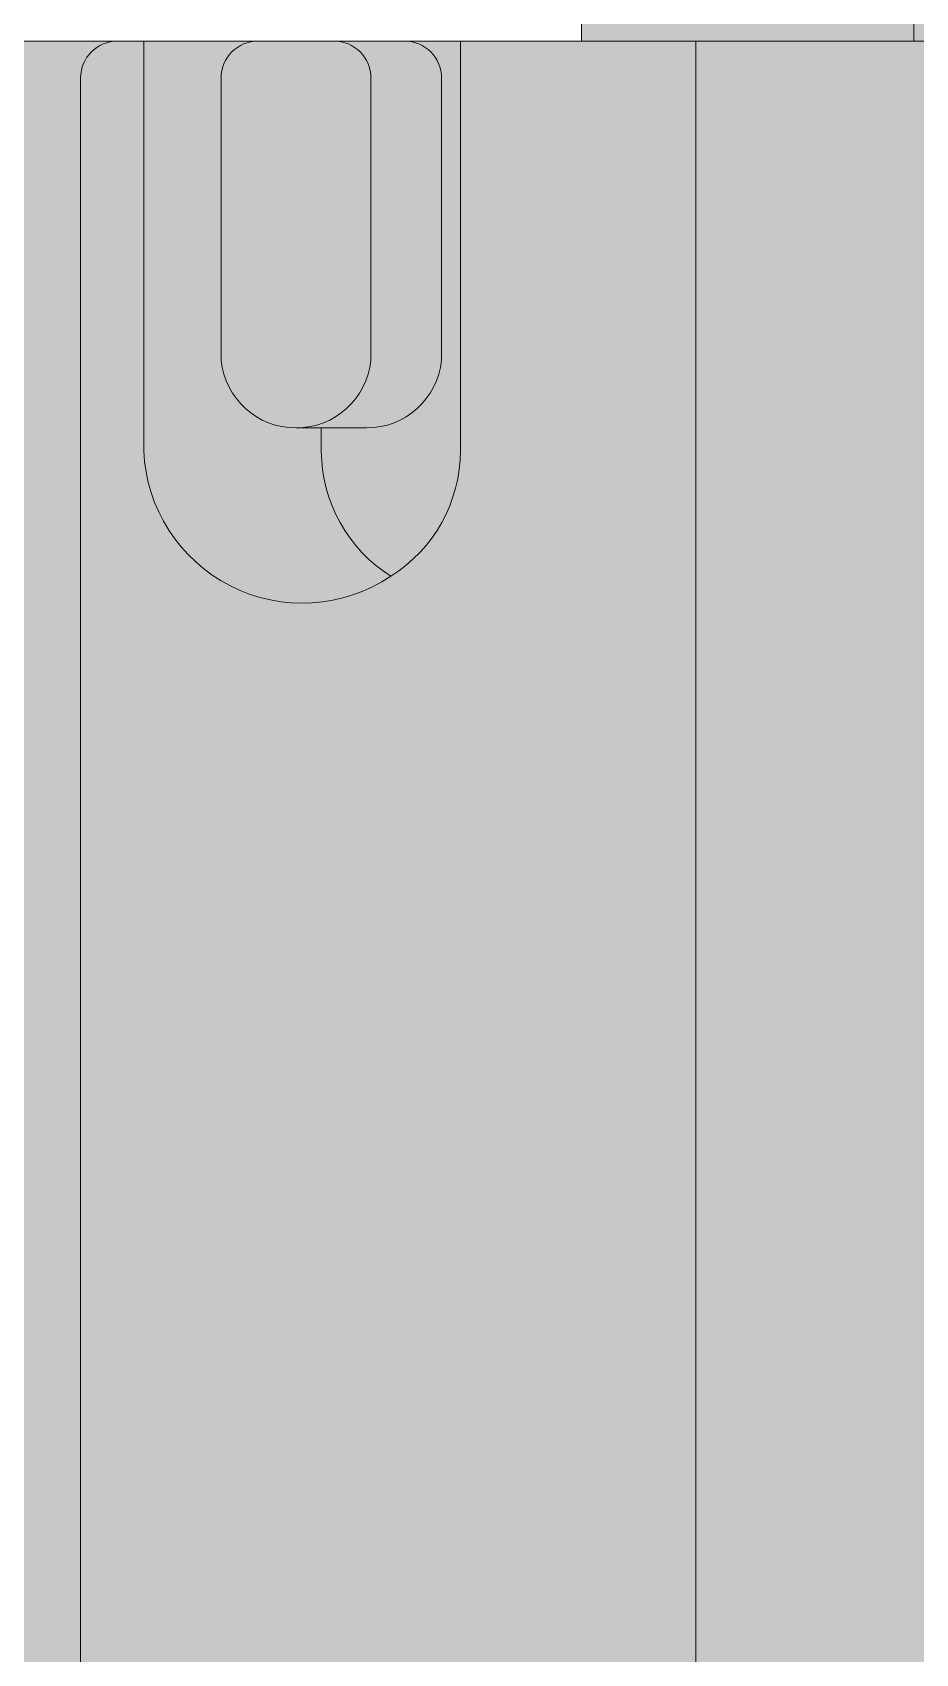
# Model space of a CAD drawing. Header units: millimetres. Extents: x -5368 to 16281, y -22441 to 15493.
# Drawn here: x -4618 to -4259, y 2836 to 3495 of the extents above; entities that cross this region are included whole.
import ezdxf
from ezdxf.enums import TextEntityAlignment as Align

# ---------------------------------------------------------------- set-up
doc = ezdxf.new("R2010")
doc.units = ezdxf.units.MM
doc.set_wipeout_variables(frame=1)
doc.layers.add('Техника. Кран GROVE GMK 5220', color=250, linetype='Continuous', lineweight=20)
doc.layers.add('Техника. Кран GROVE GMK 5220 Штрих', color=7, linetype='Continuous', true_color=0xe8e8e8)
doc.styles.add('arial', font='arial.ttf')

# ---------------------------------------------------------------- blocks, each defined once
blk = doc.blocks.new('GMK 5220-20250309.081547')
at = {"color": 0, "linetype": 'ByBlock', "lineweight": -2, "transparency": 16777216}
blk.add_lwpolyline([(-4565.001899227203, -200.5016025695522), (-35.41129775596892, -200.5008757125815), (86.9195635260603, -89.33162617230118, 0.4349877229114393), (84.60315346377865, 91.49069402250825, 2.220446049250313e-16), (-35.41139026052588, 200.5010176241713), (-2517.000848705249, 200.501346494455)], format="xyb", dxfattribs=at)
blk = doc.blocks.new('GMK 5220-20250308.075254')
at = {"color": 0, "linetype": 'ByBlock', "lineweight": -2, "transparency": 16777216}
blk.add_wipeout([(22.385445000000345, 3559.327399999999), (127.09091248929008, 3216.5435079587587), (-341.3059549999989, 2995.967199999999), (-341.3059549999989, 2995.967199999999), (-346.26780791351393, 3137.257352465088), (-355.4946369169297, 3278.333193042008), (-368.97802376036293, 3419.0660088568475), (-386.70566665306615, 3559.327399999999), (-481.15585500000407, 3559.3273000000017), (-481.1558550000034, 3559.3273000000017), (-461.854520898396, 3408.22343444318), (-447.58011209551023, 3256.562098112381), (-438.34836448318083, 3104.510480165257), (-434.1694550000027, 2952.2361999999994), (-1174.4276549999995, 2602.573240000001), (-1174.4276549999995, 2602.573240000001), (-1232.6608714875429, 2651.2683306756066), (-1295.133026798041, 2694.390820970713), (-1361.3126439986895, 2731.573849701118), (-1430.6367052171408, 2762.501085183311), (-1430.6367052171408, 2762.501085183311), (-1343.422894510994, 2971.02874589983), (-1243.6405958898372, 3173.842766479447), (-1131.6620886237424, 3370.1864650598927), (-1007.9051550000017, 3559.327299999998), (-1007.9051549999999, 3559.3273000000017), (-418.5165153461344, 3559.3273000000017), (-431.7750550000012, 3646.3273000000017), (-431.7750550000037, 3687.327300000001), (-918.7786550000014, 3687.327300000001), (-948.3842550000008, 3756.3273000000017), (-989.4383550000016, 3756.3273000000017), (-1038.8675549999998, 3687.0824000000002), (-1038.8675549999998, 3687.0824000000002), (-1172.2251444162266, 3492.9240759378263), (-1293.2972674302482, 3290.8764516349993), (-1401.618736476461, 3081.715841573714), (-1496.7733550000007, 2866.2458899999992), (-1496.7733550000007, 2866.245889999998), (-1553.1281550000017, 2863.0735400000017), (-1553.1281550000022, 2863.0735400000017), (-1558.5956489312325, 2849.1777043832367), (-1564.0093507761553, 2835.260823636801), (-1569.3691795314803, 2821.3231059940235), (-1574.6750549999992, 2807.3647600000027), (-1574.6750549999992, 2807.36476), (-1539.4516550000003, 2755.983599999999), (-1539.4516550000003, 2755.9835999999987), (-1566.810906161741, 2679.6602971901248), (-1592.4782614713254, 2602.7515067474806), (-1616.4412057817876, 2525.294728632762), (-1638.6880550000014, 2447.32773), (-1638.6880550000014, 2447.3277300000013), (-1643.5206549999998, 2425.86565), (-1658.459054999999, 2372.494080000001), (-1658.459054999999, 2372.494080000001), (-1633.4480954567357, 2325.9956192611835), (-1605.4211164390858, 2281.2503022380765), (-1574.500473531195, 2238.4534706904383), (-1540.8211550000015, 2197.7919600000027), (-1540.8211550000015, 2197.7919600000027), (-1563.2686448593195, 2156.609728604125), (-1563.2686448593195, 2156.609728604125), (-1557.3169297364325, 2148.209832955544), (-1551.2656693313838, 2139.8813632689), (-1545.1157207309807, 2131.625499169759), (-1538.8679550000015, 2123.4434100000008), (-1538.8679550000006, 2123.4434099999994), (-1546.8675550000007, 2117.2592200000004), (-1129.9999549999993, 2117.326830000002), (-1129.9999549999993, 1932), (-1162.4999549999989, 1932), (-1162.4999549999989, 1907.0000000000005), (-1178.907455, 1907.0000000000005), (-1190.2781549999995, 1893.924500000002), (-1197.4163550000012, 1893.924500000002), (-1197.4163550000012, 1932), (-1333.234155000001, 1932), (-1333.234155000001, 1893.924500000002), (1246.999945, 1893.924500000002), (1246.999945, 1887.0000000000005), (1560.999994999999, 1887.0000000000005), (1560.999994999999, 1873.3397459621556), (1560.999994999999, 1873.3397459621556), (1559.8268293236497, 1872.7612046748873), (1558.5881854510244, 1872.340741737109), (1557.3052569221995, 1872.0855513862625), (1555.999994999999, 1872), (1535.999994999999, 1872), (1535.999994999999, 1867.0000000000005), (1555.999994999999, 1867.0000000000005), (1555.999994999999, 1867.0000000000005), (1557.2728508594673, 1867.0541029723508), (1558.536524680886, 1867.2160216051952), (1559.7819006629443, 1867.4845878612905), (1560.999994999999, 1867.8578643762708), (1560.999994999999, 1804), (1565.999994999999, 1804), (1565.999994999999, 1870.817503000002), (1567.1803349999977, 1872), (1570.999994999999, 1872), (1570.999994999999, 1887.0000000000005), (1672.999994999999, 1887.0000000000005), (1672.999994999999, 1872), (1676.819655, 1872), (1677.999994999999, 1870.817503000002), (1677.999994999999, 1804), (1682.999994999999, 1804), (1682.999994999999, 1867.8578643762708), (1682.999994999999, 1867.8578643762708), (1684.2180893370535, 1867.4845878612905), (1685.4634653191117, 1867.2160216051952), (1686.7271391405304, 1867.0541029723508), (1687.999994999999, 1867.0000000000005), (1707.9999949999988, 1867.0000000000005), (1707.9999949999988, 1872), (1687.999994999999, 1872), (1687.999994999999, 1872), (1686.6947330777982, 1872.0855513862625), (1685.4118045489736, 1872.340741737109), (1684.173160676348, 1872.7612046748873), (1682.999994999999, 1873.3397459621556), (1682.999994999999, 1887.0000000000005), (2341.999994999999, 1887.0000000000005), (2341.999994999999, 1873.3397459621556), (2341.999994999999, 1873.3397459621556), (2340.8268293236492, 1872.7612046748886), (2339.5881854510235, 1872.3407417371109), (2338.3052569221995, 1872.085551386263), (2336.9999949999988, 1872), (2316.9999949999988, 1872), (2316.9999949999988, 1867.0000000000005), (2336.9999949999988, 1867.0000000000005), (2336.9999949999988, 1867.0000000000005), (2338.2728508594673, 1867.0541029723536), (2339.536524680885, 1867.2160216051984), (2340.781900662944, 1867.4845878612919), (2341.999994999999, 1867.8578643762708), (2341.999994999999, 1804), (2346.999994999999, 1804), (2346.999994999999, 1870.817503000002), (2348.1803349999977, 1872), (2351.9999949999988, 1872), (2351.9999949999988, 1887.0000000000005), (2453.999994999999, 1887.0000000000005), (2453.999994999999, 1872), (2457.8196550000002, 1872), (2458.9999949999988, 1870.8173770000003), (2458.9999949999988, 1804), (2463.999994999999, 1804), (2463.999994999999, 1867.8578643762708), (2463.999994999999, 1867.8578643762708), (2465.2180893370532, 1867.4845878612905), (2466.4634653191124, 1867.2160216051952), (2467.72713914053, 1867.0541029723508), (2468.999994999999, 1867.0000000000005), (2488.999994999999, 1867.0000000000005), (2488.999994999999, 1872), (2468.999994999999, 1872), (2468.999994999999, 1872), (2467.6947330777984, 1872.0855513862625), (2466.411804548974, 1872.3407417371095), (2465.1731606763483, 1872.7612046748873), (2463.999994999999, 1873.3397459621556), (2463.999994999999, 1877.0000000000005), (2466.999994999999, 1877.0000000000005), (2466.999994999999, 1962.000000000001), (2849.9999949999988, 1962.000000000001), (2850.0000950000003, 2267.0000000000005), (2966.999994999999, 2267.0000000000005), (2966.999994999999, 2275.0000000000005), (2949.999994999999, 2275.0000000000005), (2949.999994999999, 3182), (4405.000045000002, 3182), (4405.000045000002, 3192), (4395, 3192), (4395, 3272.000000000001), (4395, 3272.000000000001), (4390.432771950678, 3294.9610059419056), (4377.426406871194, 3314.4264068711927), (4357.9610059419065, 3327.4327719506773), (4335, 3332), (4254.9999520747515, 3332), (4255.000045000002, 3724), (4263.000045000002, 3715.999999999999), (4265.000045000002, 3715.999999999999), (4265.000045000002, 3816), (4263.000045000002, 3816), (4255.000045000002, 3808), (4255.000045000002, 3816), (4245.0000450000025, 3816), (4245.0000450000025, 3806), (3392.7269449999994, 3806), (2955.3835049999984, 3865.6299), (2949.954754999999, 3866), (2288.9999949999988, 3866), (2288.999645000001, 3862.966199999999), (2285.8153949999983, 3863.3109000000004), (2267.079764999999, 3855.9703999999983), (2233.4412749999983, 3856), (2176.547797, 3833.7181999999993), (2025.499945, 3833.7181900000005), (2022.4999450000003, 3830.7181899999996), (2022.4999350000003, 3773.3868), (1944.4991149999992, 3742.8384000000005), (1941.741094999998, 3740.1854999999996), (1935.5792850000005, 3726.0901999999987), (1837.5421949999986, 3687.6797000000006), (1799.1451649999985, 3785.682600000001), (1791.6964650000014, 3782.7642000000014), (1830.0934950000017, 3684.7613999999994), (1112.1388449999981, 3403.470437106539), (1112.1388449999981, 3431.9536000000007), (1112.1388449999981, 3431.9536000000007), (1117.8790964854745, 3433.0954070123316), (1122.7454467177963, 3436.3469982822035), (1125.9970379876675, 3441.213348514525), (1127.1388449999981, 3446.9536000000007), (1127.1388449999981, 3491.9536000000007), (1122.1388449999981, 3491.9536000000007), (1122.1388449999981, 3446.9536000000007), (1122.1388449999981, 3446.9536000000007), (1121.3776403251125, 3443.1267656763484), (1119.209912811865, 3439.882532188133), (1115.96567932365, 3437.714804674887), (1112.1388449999981, 3436.9536000000007), (1112.1388449999981, 3436.9536000000007), (932.1388449999981, 3436.9536000000007), (932.1388449999981, 3436.9536000000007), (928.3120106763474, 3437.714804674888), (925.067777188133, 3439.882532188136), (922.9000496748856, 3443.1267656763503), (922.1388449999984, 3446.9536000000007), (922.1388449999981, 3446.9536000000007), (922.1388449999981, 3491.9536000000007), (917.1388449999981, 3491.9536000000007), (917.1388449999981, 3446.9536000000007), (917.1388449999981, 3446.9536000000007), (918.2806520123288, 3441.213348514525), (921.5322432821999, 3436.3469982822035), (926.3985935145217, 3433.0954070123316), (932.1388449999981, 3431.9536000000007), (932.1388449999981, 3332.9473688141297), (598.6843542461432, 3202.301625348321), (626.9298449999993, 3303.431199999999), (619.2247450000001, 3305.5832999999984), (589.3576450000004, 3198.6474000000026), (410.0743449999976, 3128.405200000001), (410.0743449999976, 3128.405200000001), (381.3359242622132, 3289.4884490832546), (341.9462992140666, 3448.30333314733), (292.0799454418111, 3604.14638471903), (231.95774500000016, 3756.3273000000017), (190.90354499999785, 3756.3273000000017), (141.56244500000048, 3687.327300000001), (-431.77505500000575, 3687.327300000001), (-431.7750550000012, 3646.3273000000017), (-418.5165153461344, 3559.3273000000017), (-386.70566665306615, 3559.327399999999)], dxfattribs=at)
at = {"layer": 'Техника. Кран GROVE GMK 5220 Штрих', "transparency": 16777216}
h = blk.add_hatch(color=256, dxfattribs=at)
h.dxf.hatch_style = 1
edge = h.paths.add_edge_path()
edge.add_line((-386.7056666530625, 3559.327399999998), (22.38544499999989, 3559.327399999998))
edge.add_line((22.38544499999989, 3559.327399999998), (127.090912489286, 3216.543507958759))
edge.add_line((127.090912489286, 3216.543507958759), (-341.3059549999962, 2995.967199999999))
edge.add_arc((-5020.898003174326, 2902.360649058015), 4680.528167174691, 1.145942871526288, 8.068775076187405)
edge.add_line((-386.7056666530625, 3559.327399999998), (-481.1558550000045, 3559.327300000001))
edge.add_arc((-5021.900274676607, 2902.528186419214), 4588.000104667034, 0.6207748568406828, 8.230503837868412, ccw=False)
edge.add_line((-434.1694550000029, 2952.236199999999), (-1174.427655, 2602.573240000002))
edge.add_arc((-1730.924536671224, 1996.240172412139), 822.9997376429133, 47.45406200345965, 68.60042369006618)
edge.add_arc((2025.318572346816, 1439.59739265836), 3700.500109474166, 145.0527138145376, 159.0536744549772, ccw=False)
edge.add_line((-1007.905155, 3559.327300000001), (-418.5165153461348, 3559.327300000001))
edge.add_line((-418.5165153461348, 3559.327300000001), (-431.7750549999982, 3646.327300000001))
edge.add_line((-431.7750549999982, 3646.327300000001), (-431.7750550000055, 3687.327300000001))
edge.add_line((-431.7750550000055, 3687.327300000001), (-918.7786550000019, 3687.327300000001))
edge.add_line((-918.7786550000019, 3687.327300000001), (-948.3842550000045, 3756.327300000001))
edge.add_line((-948.3842550000045, 3756.327300000001), (-989.4383549999984, 3756.327300000001))
edge.add_line((-989.4383549999984, 3756.327300000001), (-1038.867554999997, 3687.082399999999))
edge.add_arc((2025.253914586714, 1439.613970824481), 3799.994042169395, 143.7407391895068, 157.9491055126346)
edge.add_line((-1496.773355000005, 2866.245889999998), (-1553.128155000006, 2863.073540000001))
edge.add_arc((2036.496762358249, 1442.666242153007), 3860.435718814168, 158.4113949495344, 159.2979119321689)
edge.add_line((-1574.675055, 2807.36476), (-1539.451655000004, 2755.9836))
edge.add_arc((1903.103758530606, 1478.88182116625), 3671.808373094822, 159.6464084580131, 164.7072048278086)
edge.add_line((-1638.688054999999, 2447.327730000001), (-1643.520655, 2425.86565))
edge.add_line((-1643.520655, 2425.86565), (-1658.459054999999, 2372.49408))
edge.add_arc((-942.593525010394, 2727.573712152773), 799.09010893456, 206.3820749779501, 221.5276374737581)
edge.add_line((-1540.821155000005, 2197.791960000002), (-1563.268644859323, 2156.609728604126))
edge.add_arc((-854.500809334793, 2652.49608715735), 865.0174132775043, 214.9783933046662, 217.7059555516733)
edge.add_line((-1538.867955000002, 2123.44341), (-1546.867554999997, 2117.25922))
edge.add_line((-1546.867554999997, 2117.25922), (-1129.999954999999, 2117.326830000002))
edge.add_line((-1129.999954999999, 2117.326830000002), (-1129.999954999999, 1932))
edge.add_line((-1129.999954999999, 1932), (-1162.499954999999, 1932))
edge.add_line((-1162.499954999999, 1932), (-1162.499954999999, 1907))
edge.add_line((-1162.499954999999, 1907), (-1178.907455, 1907))
edge.add_line((-1178.907455, 1907), (-1190.278155, 1893.924500000001))
edge.add_line((-1190.278155, 1893.924500000001), (-1197.416355000001, 1893.924500000001))
edge.add_line((-1197.416355000001, 1893.924500000001), (-1197.416355000001, 1932))
edge.add_line((-1197.416355000001, 1932), (-1333.234155000006, 1932))
edge.add_line((-1333.234155000006, 1932), (-1333.234155000006, 1893.924500000001))
edge.add_line((-1333.234155000006, 1893.924500000001), (1246.999944999996, 1893.924500000001))
edge.add_line((1246.999944999996, 1893.924500000001), (1246.999944999996, 1887))
edge.add_line((1246.999944999996, 1887), (1560.999994999998, 1887))
edge.add_line((1560.999994999998, 1887), (1560.999994999998, 1873.339745962156))
edge.add_arc((1555.999995000001, 1881.999999999989), 9.999999999989104, 269.9999999999831, 300.0000000000165, ccw=False)
edge.add_line((1555.999994999998, 1872), (1535.999994999998, 1872))
edge.add_line((1535.999994999998, 1872), (1535.999994999998, 1867))
edge.add_line((1535.999994999998, 1867), (1555.999994999998, 1867))
edge.add_arc((1555.999995000026, 1881.999999999818), 14.9999999998181, 269.999999999894, 289.4712206346239)
edge.add_line((1560.999994999998, 1867.85786437627), (1560.999994999998, 1804))
edge.add_line((1560.999994999998, 1804), (1565.999994999998, 1804))
edge.add_line((1565.999994999998, 1804), (1565.999994999998, 1870.817503000002))
edge.add_line((1565.999994999998, 1870.817503000002), (1567.180334999997, 1872))
edge.add_line((1567.180334999997, 1872), (1570.999994999998, 1872))
edge.add_line((1570.999994999998, 1872), (1570.999994999998, 1887))
edge.add_line((1570.999994999998, 1887), (1672.999994999998, 1887))
edge.add_line((1672.999994999998, 1887), (1672.999994999998, 1872))
edge.add_line((1672.999994999998, 1872), (1676.819654999999, 1872))
edge.add_line((1676.819654999999, 1872), (1677.999994999998, 1870.817503000002))
edge.add_line((1677.999994999998, 1870.817503000002), (1677.999994999998, 1804))
edge.add_line((1677.999994999998, 1804), (1682.999994999998, 1804))
edge.add_line((1682.999994999998, 1804), (1682.999994999998, 1867.85786437627))
edge.add_arc((1687.999994999971, 1881.999999999818), 14.99999999981808, 250.528779365376, 270.000000000106)
edge.add_line((1687.999994999998, 1867), (1707.999994999998, 1867))
edge.add_line((1707.999994999998, 1867), (1707.999994999998, 1872))
edge.add_line((1707.999994999998, 1872), (1687.999994999998, 1872))
edge.add_arc((1687.999994999995, 1881.999999999989), 9.999999999989086, 239.99999999998352, 270.00000000001694, ccw=False)
edge.add_line((1682.999994999998, 1873.339745962156), (1682.999994999998, 1887))
edge.add_line((1682.999994999998, 1887), (2341.999994999998, 1887))
edge.add_line((2341.999994999998, 1887), (2341.999994999998, 1873.339745962156))
edge.add_arc((2336.999994999985, 1882.000000000049), 10.00000000004916, 270.0000000000756, 299.9999999999246, ccw=False)
edge.add_line((2336.999994999998, 1872), (2316.999994999998, 1872))
edge.add_line((2316.999994999998, 1872), (2316.999994999998, 1867))
edge.add_line((2316.999994999998, 1867), (2336.999994999998, 1867))
edge.add_arc((2336.99999499999, 1882.000000000027), 15.00000000002728, 270.0000000000313, 289.471220634487)
edge.add_line((2341.999994999998, 1867.85786437627), (2341.999994999998, 1804))
edge.add_line((2341.999994999998, 1804), (2346.999994999998, 1804))
edge.add_line((2346.999994999998, 1804), (2346.999994999998, 1870.817503000002))
edge.add_line((2346.999994999998, 1870.817503000002), (2348.180334999997, 1872))
edge.add_line((2348.180334999997, 1872), (2351.999994999998, 1872))
edge.add_line((2351.999994999998, 1872), (2351.999994999998, 1887))
edge.add_line((2351.999994999998, 1887), (2453.999994999998, 1887))
edge.add_line((2453.999994999998, 1887), (2453.999994999998, 1872))
edge.add_line((2453.999994999998, 1872), (2457.819654999999, 1872))
edge.add_line((2457.819654999999, 1872), (2458.999994999998, 1870.817376999999))
edge.add_line((2458.999994999998, 1870.817376999999), (2458.999994999998, 1804))
edge.add_line((2458.999994999998, 1804), (2463.999994999998, 1804))
edge.add_line((2463.999994999998, 1804), (2463.999994999998, 1867.85786437627))
edge.add_arc((2468.999994999971, 1881.999999999818), 14.99999999981808, 250.528779365376, 270.000000000106)
edge.add_line((2468.999994999998, 1867), (2488.999994999998, 1867))
edge.add_line((2488.999994999998, 1867), (2488.999994999998, 1872))
edge.add_line((2488.999994999998, 1872), (2468.999994999998, 1872))
edge.add_arc((2468.999995000004, 1882.000000000022), 10.00000000002183, 240.0000000000333, 269.9999999999661, ccw=False)
edge.add_line((2463.999994999998, 1873.339745962156), (2463.999994999998, 1877))
edge.add_line((2463.999994999998, 1877), (2466.999994999998, 1877))
edge.add_line((2466.999994999998, 1877), (2466.999994999998, 1962))
edge.add_line((2466.999994999998, 1962), (2849.999994999998, 1962))
edge.add_line((2849.999994999998, 1962), (2850.000095000003, 2267))
edge.add_line((2850.000095000003, 2267), (2966.999994999998, 2267))
edge.add_line((2966.999994999998, 2267), (2966.999994999998, 2275))
edge.add_line((2966.999994999998, 2275), (2949.999994999998, 2275))
edge.add_line((2949.999994999998, 2275), (2949.999994999998, 3182))
edge.add_line((2949.999994999998, 3182), (4405.000045000001, 3182))
edge.add_line((4405.000045000001, 3182), (4405.000045000001, 3192))
edge.add_line((4405.000045000001, 3192), (4395, 3192))
edge.add_line((4395, 3192), (4395, 3272))
edge.add_arc((4335, 3272), 60, 0, 90)
edge.add_line((4335, 3332), (4254.999952074751, 3332))
edge.add_line((4254.999952074751, 3332), (4255.000045000001, 3724))
edge.add_line((4255.000045000001, 3724), (4263.000045000001, 3716))
edge.add_line((4263.000045000001, 3716), (4265.000045000001, 3716))
edge.add_line((4265.000045000001, 3716), (4265.000045000001, 3816))
edge.add_line((4265.000045000001, 3816), (4263.000045000001, 3816))
edge.add_line((4263.000045000001, 3816), (4255.000045000001, 3808))
edge.add_line((4255.000045000001, 3808), (4255.000045000001, 3816))
edge.add_line((4255.000045000001, 3816), (4245.000045000001, 3816))
edge.add_line((4245.000045000001, 3816), (4245.000045000001, 3806))
edge.add_line((4245.000045000001, 3806), (3392.726944999995, 3806))
edge.add_line((3392.726944999995, 3806), (2955.383504999998, 3865.6299))
edge.add_line((2955.383504999998, 3865.6299), (2949.954754999999, 3866))
edge.add_line((2949.954754999999, 3866), (2288.999994999998, 3866))
edge.add_line((2288.999994999998, 3866), (2288.999644999996, 3862.966199999999))
edge.add_line((2288.999644999996, 3862.966199999999), (2285.815394999998, 3863.3109))
edge.add_line((2285.815394999998, 3863.3109), (2267.079764999995, 3855.970399999998))
edge.add_line((2267.079764999995, 3855.970399999998), (2233.441274999997, 3856))
edge.add_line((2233.441274999997, 3856), (2176.547796999999, 3833.718199999999))
edge.add_line((2176.547796999999, 3833.718199999999), (2025.499944999996, 3833.71819))
edge.add_line((2025.499944999996, 3833.71819), (2022.499944999996, 3830.71819))
edge.add_line((2022.499944999996, 3830.71819), (2022.499935, 3773.3868))
edge.add_line((2022.499935, 3773.3868), (1944.499114999999, 3742.838400000001))
edge.add_line((1944.499114999999, 3742.838400000001), (1941.741094999998, 3740.1855))
edge.add_line((1941.741094999998, 3740.1855), (1935.579285, 3726.090199999999))
edge.add_line((1935.579285, 3726.090199999999), (1837.542194999995, 3687.679700000001))
edge.add_line((1837.542194999995, 3687.679700000001), (1799.145165000002, 3785.6826))
edge.add_line((1799.145165000002, 3785.6826), (1791.696465000001, 3782.764200000001))
edge.add_line((1791.696465000001, 3782.764200000001), (1830.093495000001, 3684.761399999999))
edge.add_line((1830.093495000001, 3684.761399999999), (1112.138845000001, 3403.470437106538))
edge.add_line((1112.138845000001, 3403.470437106538), (1112.138845000001, 3431.953600000001))
edge.add_arc((1112.138845000001, 3446.953600000001), 15, 270, 360)
edge.add_line((1127.138845000001, 3446.953600000001), (1127.138845000001, 3491.953600000001))
edge.add_line((1127.138845000001, 3491.953600000001), (1122.138845000001, 3491.953600000001))
edge.add_line((1122.138845000001, 3491.953600000001), (1122.138845000001, 3446.953600000001))
edge.add_arc((1112.138845000007, 3446.953599999995), 9.999999999994316, -90.00000000003263, 3.1320723792305216e-11, ccw=False)
edge.add_line((1112.138845000001, 3436.953600000001), (932.1388450000013, 3436.953600000001))
edge.add_arc((932.1388450000023, 3446.953600000002), 10.00000000000091, 180.0000000000052, 269.99999999999415, ccw=False)
edge.add_line((922.1388450000013, 3446.953600000001), (922.1388450000013, 3491.953600000001))
edge.add_line((922.1388450000013, 3491.953600000001), (917.1388450000013, 3491.953600000001))
edge.add_line((917.1388450000013, 3491.953600000001), (917.1388450000013, 3446.953600000001))
edge.add_arc((932.1388450000013, 3446.953600000001), 15, 180, 270)
edge.add_line((932.1388450000013, 3431.953600000001), (932.1388450000013, 3332.94736881413))
edge.add_line((932.1388450000013, 3332.94736881413), (598.6843542461429, 3202.301625348322))
edge.add_line((598.6843542461429, 3202.301625348322), (626.9298449999987, 3303.431199999999))
edge.add_line((626.9298449999987, 3303.431199999999), (619.2247449999995, 3305.583299999998))
edge.add_line((619.2247449999995, 3305.583299999998), (589.3576450000037, 3198.647400000002))
edge.add_line((589.3576450000037, 3198.647400000002), (410.0743449999936, 3128.405200000001))
edge.add_arc((-2023.280980061428, 2777.382145293316), 2458.543333549439, 8.208562187949815, 23.46451090596787)
edge.add_line((231.9577449999997, 3756.327300000001), (190.903545000001, 3756.327300000001))
edge.add_line((190.903545000001, 3756.327300000001), (141.5624449999959, 3687.327300000001))
edge.add_line((141.5624449999959, 3687.327300000001), (-431.7750550000055, 3687.327300000001))
edge.add_line((-431.7750550000055, 3687.327300000001), (-431.7750549999982, 3646.327300000001))
edge.add_line((-431.7750549999982, 3646.327300000001), (-418.5165153461348, 3559.327300000001))
edge.add_line((-418.5165153461348, 3559.327300000001), (-386.7056666530625, 3559.327399999998))
edge = h.paths.add_edge_path(flags=16)
edge.add_arc((-1545.672055000003, 2830.866419999998), 14.99971891417129, 0, 360)
edge = h.paths.add_edge_path(flags=16)
edge.add_arc((-1529.037355, 2151.282780000001), 14.9997001043383, 0, 360)
edge = h.paths.add_edge_path(flags=16)
edge.add_arc((-968.779555000001, 3721.2461), 14.99971891417129, 0, 360)
edge = h.paths.add_edge_path(flags=16)
edge.add_arc((4335, 3272), 22.50000000000028, 0, 360)
at = {"color": 0, "linetype": 'ByBlock', "lineweight": -2, "transparency": 16777216}
for points in [[(2949.999994999998, 3182), (4405.000045000001, 3182), (4405.000045000001, 3192), (4395, 3192), (4395, 3272, 0.414213562373095)], [(4395, 3197.0003), (4284.580945000002, 3197.0003, 0.3191691453391046), (4260.000945, 3221.580300000001), (4260.000105002764, 3332)]]:
    blk.add_lwpolyline(points, format="xyb", dxfattribs=at)
for points in [[(4260.000945, 3221.580300000001), (4260.000945, 3207)], [(4395, 3192), (4264.999244999999, 3192), (4265.000045000001, 3207), (3928.000045000001, 3207), (3928.000045000001, 3182)], [(4284.580945000002, 3197.0003), (4264.999511682669, 3197.0003)]]:
    blk.add_lwpolyline(points, dxfattribs=at)
blk = doc.blocks.new('GMK 5220-20250309.112256')
at = {"color": 0, "linetype": 'ByBlock', "lineweight": -2, "transparency": 16777216}
blk.add_wipeout([(168.49999999999997, 0), (168.49999999999997, 25), (125.99999000000388, 25), (125.99999000000388, 95.9993000000004), (106.49995000000487, 115.4993400000003), (106.49995000000487, 558.5001899999997), (102.00014000199005, 562.9999999980126), (100.99994000000149, 563.0002000000003), (100.99994000000149, 611.00029), (98.99999999999999, 612.9999900000003), (-92.00000000000003, 612.9999900000003), (-94.00043999999619, 611.00029), (-94.00043999999619, 563.0002000000003), (-95.00043999999619, 563.0002000000003), (-99.50044999999955, 558.5001899999997), (-99.50044999999955, 115.4993400000003), (-119.0004799999952, 95.9993000000004), (-119.0004799999952, 25), (-168.5, 25), (-168.5, 0)], dxfattribs=at)
at = {"layer": 'Техника. Кран GROVE GMK 5220 Штрих', "transparency": 16777216}
h = blk.add_hatch(color=256, dxfattribs=at)
h.dxf.hatch_style = 1
h.paths.add_polyline_path([(-168.5, 0), (168.5, 0), (168.5, 25), (125.9999900000039, 25), (125.9999900000039, 95.9993000000004), (106.4999500000049, 115.4993400000003), (106.4999500000049, 558.5001899999997), (102.0001400019901, 562.9999999980128), (100.9999400000015, 563.0002000000004), (100.9999400000015, 611.00029), (99, 612.9999900000003), (-92, 612.9999900000003), (-94.00043999999616, 611.00029), (-94.00043999999616, 563.0002000000004), (-95.00043999999616, 563.0002000000004), (-99.50044999999955, 558.5001899999997), (-99.50044999999955, 115.4993400000003), (-119.0004799999952, 95.9993000000004), (-119.0004799999952, 25), (-168.5, 25)])
at = {"color": 0, "linetype": 'ByBlock', "lineweight": -2, "transparency": 16777216}
blk.add_lwpolyline([(-168.5, 0), (168.5, 0), (168.5, 25), (125.9999900000039, 25), (125.9999900000039, 95.9993000000004), (106.4999500000049, 115.4993400000003), (106.4999500000049, 558.5001899999997), (102.0001400019901, 562.9999999980128), (100.9999400000015, 563.0002000000004), (100.9999400000015, 611.00029), (99, 612.9999900000003), (-92, 612.9999900000003), (-94.00043999999616, 611.00029), (-94.00043999999616, 563.0002000000004), (-95.00043999999616, 563.0002000000004), (-99.50044999999955, 558.5001899999997), (-99.50044999999955, 115.4993400000003), (-119.0004799999952, 95.9993000000004), (-119.0004799999952, 25), (-168.5, 25), (-168.5, 0)], dxfattribs=at)
blk = doc.blocks.new('GMK 5220-20250309.11055901')
at = {"color": 0, "linetype": 'ByBlock', "lineweight": -2, "transparency": 16777216}
blk.add_wipeout([(2535.986799999999, 4.547473508864641e-13), (2535.986799999999, 4.547473508864641e-13), (2541.7270514854754, 1.1418070123309008), (2546.593401717798, 4.39339828220227), (2549.844992987668, 9.25974851452429), (2550.986799999999, 15.000000000000455), (2550.986799999999, 15.000000000000455), (2550.986799999999, 195.00000000000045), (2550.986799999999, 195.00000000000045), (2549.844992987668, 200.74025148547707), (2546.593401717798, 205.60660171779864), (2541.7270514854754, 208.85819298766955), (2535.986799999999, 210), (15, 210), (15, 210), (9.259748514523835, 208.85819298766955), (4.393398282201815, 205.60660171779864), (1.141807012330446, 200.74025148547707), (0, 195.00000000000045), (0, 15.000000000000455), (0, 15.000000000000455), (1.141807012330446, 9.25974851452429), (4.393398282201815, 4.39339828220227), (9.259748514523835, 1.1418070123309008), (15, 4.547473508864641e-13), (15, 4.547473508864641e-13)], dxfattribs=at)
at = {"layer": 'Техника. Кран GROVE GMK 5220 Штрих', "true_color": 0xadadad, "transparency": 16777216}
h = blk.add_hatch(color=253, dxfattribs=at)
h.dxf.hatch_style = 1
h.paths.add_polyline_path([(222.6764558940521, 210), (222.6764558940522, 0), (705, 0, 0.4142135623730951), (720, 15), (720, 195, 0.4142135623730951), (705, 210)])
h.paths.add_polyline_path([(1505.191307374813, 0, 0.4104828668700649), (1520, 14.99877999999808), (1520, 194.9987799999981, 0.4142135623730951), (1505, 209.9987799999981), (894.8529898734937, 209.9992795834568, 0.4113458698494183), (880, 195), (880, 15, 0.4142135623730951), (895, 0)])
h.paths.add_polyline_path([(1695, 209.9987799999981, 0.4142135623730951), (1680, 194.9987799999981), (1680, 14.99877999999808, 0.4179541254819384), (1695.191307374813, 0), (2535.986799999999, 0, 0.4142135623730951), (2550.986799999999, 15), (2550.986799999999, 195, 0.4142135623730951), (2535.986799999999, 210)])
at = {"layer": 'Техника. Кран GROVE GMK 5220 Штрих', "true_color": 0x848484, "transparency": 16777216}
h = blk.add_hatch(color=252, dxfattribs=at)
h.dxf.hatch_style = 1
edge = h.paths.add_edge_path()
edge.add_line((895, 210), (705, 210))
edge.add_arc((705, 195), 15, 0, 90, ccw=False)
edge.add_line((720, 195), (720, 15))
edge.add_arc((705, 15), 15, 270, 360, ccw=False)
edge.add_line((705, 0), (895, 0))
edge.add_arc((895, 15), 15, 180, 270, ccw=False)
edge.add_line((880, 15), (880, 195))
edge.add_arc((895, 195), 15, 90, 180, ccw=False)
edge = h.paths.add_edge_path()
edge.add_line((1695, 209.9987799999981), (1505, 209.9987799999981))
edge.add_arc((1505, 194.9987799999981), 15, 0, 90, ccw=False)
edge.add_line((1520, 194.9987799999981), (1520, 14.99877999999808))
edge.add_arc((1505, 14.99877999999808), 15, 270, 360, ccw=False)
edge.add_line((1505, -0.001220000001922017), (1695, -0.001220000001922017))
edge.add_arc((1695, 14.99877999999808), 15, 180, 270, ccw=False)
edge.add_line((1680, 14.99877999999808), (1680, 194.9987799999981))
edge.add_arc((1695, 194.9987799999981), 15, 90, 180, ccw=False)
at = {"color": 0, "linetype": 'ByBlock', "lineweight": -2, "transparency": 16777216}
for points in [[(15, 0), (2535.986799999999, 0, 0.414213562373095), (2550.986799999999, 15), (2550.986799999999, 195, 0.414213562373095), (2535.986799999999, 210), (15, 210, 0.414213562373095), (0, 195), (0, 15, 0.414213562373095)], [(895, 210), (705, 210, -0.4142135623730951), (720, 195), (720, 15, -0.4142135623730951), (705, 0), (895, 0, -0.4142135623730951), (880, 15), (880, 195, -0.4142135623730951)]]:
    blk.add_lwpolyline(points, format="xyb", close=True, dxfattribs=at)
blk = doc.blocks.new('GMK 5220-20250309.111722')
at = {"color": 0, "linetype": 'ByBlock', "lineweight": -2, "transparency": 16777216}
blk.add_wipeout([(2535.986799999999, 0), (2535.986799999999, 0), (2541.7270514854754, 1.1418070123309008), (2546.593401717798, 4.39339828220136), (2549.844992987668, 9.25974851452338), (2550.986799999999, 15.000000000000455), (2550.986799999999, 15), (2550.986799999999, 244.99999999999955), (2550.986799999999, 244.99999999999955), (2549.844992987668, 250.74025148547616), (2546.593401717798, 255.60660171779773), (2541.7270514854754, 258.8581929876691), (2535.986799999999, 260), (15, 260), (15, 260), (9.259748514523835, 258.8581929876691), (4.393398282201815, 255.60660171779773), (1.141807012330446, 250.74025148547616), (0, 244.99999999999955), (0, 15), (0, 15), (1.141807012330446, 9.25974851452338), (4.393398282201815, 4.39339828220136), (9.259748514523835, 1.1418070123309008), (15, 0), (15, 0)], dxfattribs=at)
at = {"layer": 'Техника. Кран GROVE GMK 5220 Штрих', "true_color": 0xadadad, "transparency": 16777216}
h = blk.add_hatch(color=253, dxfattribs=at)
h.dxf.hatch_style = 1
h.paths.add_polyline_path([(222.6764558940521, 260), (222.6764558940522, 2.842170943040401e-14), (705, 0, 0.4142135623730951), (720, 15), (720, 245, 0.4142135623730951), (705, 260)])
h.paths.add_polyline_path([(880, 245), (880, 15, 0.4142135623730951), (895, 0), (1505.191307374813, 0, 0.4104828668700649), (1520, 14.99877999999808), (1520, 244.9987799999981, 0.4142135623730951), (1505, 259.9987799999981), (894.8529898734937, 259.9992795834568, 0.4113458698494183)])
h.paths.add_polyline_path([(1695, 259.9987799999981, 0.4142135623730951), (1680, 244.9987799999981), (1680, 14.99877999999808, 0.4179541254819384), (1695.191307374813, 0), (2535.986799999999, 0, 0.4142135623730951), (2550.986799999999, 15), (2550.986799999999, 245, 0.4142135623730951), (2535.986799999999, 260)])
at = {"layer": 'Техника. Кран GROVE GMK 5220 Штрих', "true_color": 0x848484, "transparency": 16777216}
h = blk.add_hatch(color=252, dxfattribs=at)
h.dxf.hatch_style = 1
edge = h.paths.add_edge_path()
edge.add_line((895, 260), (705, 260))
edge.add_arc((705, 245), 15, 0, 90, ccw=False)
edge.add_line((720, 245), (720, 15))
edge.add_arc((705, 15), 15, 270, 360, ccw=False)
edge.add_line((705, 0), (895, 0))
edge.add_arc((895, 15), 15, 180, 270, ccw=False)
edge.add_line((880, 15), (880, 245))
edge.add_arc((895, 245), 15, 90, 180, ccw=False)
edge = h.paths.add_edge_path()
edge.add_line((1695, 259.9987799999981), (1505, 259.9987799999981))
edge.add_arc((1505, 244.9987799999981), 15, 0, 90, ccw=False)
edge.add_line((1520, 244.9987799999981), (1520, 14.99877999999808))
edge.add_arc((1505, 14.99877999999808), 15, 270, 360, ccw=False)
edge.add_line((1505, -0.001220000001922017), (1695, -0.001220000001922017))
edge.add_arc((1695, 14.99877999999808), 15, 180, 270, ccw=False)
edge.add_line((1680, 14.99877999999808), (1680, 244.9987799999981))
edge.add_arc((1695, 244.9987799999981), 15, 90, 180, ccw=False)
at = {"color": 0, "linetype": 'ByBlock', "lineweight": -2, "transparency": 16777216}
for points in [[(15, 0), (2535.986799999999, 0, 0.414213562373095), (2550.986799999999, 15), (2550.986799999999, 245, 0.414213562373095), (2535.986799999999, 260), (15, 260, 0.414213562373095), (0, 245), (0, 15, 0.414213562373095)], [(895, 260), (705, 260, -0.4142135623730951), (720, 245), (720, 15, -0.4142135623730951), (705, 0), (895, 0, -0.4142135623730951), (880, 15), (880, 245, -0.4142135623730951)]]:
    blk.add_lwpolyline(points, format="xyb", close=True, dxfattribs=at)
blk = doc.blocks.new('GMK 5220-20250309.104834')
at = {"color": 0, "linetype": 'ByBlock', "lineweight": -2, "transparency": 16777216}
blk.add_wipeout([(871.91677, 1155.0000000000002), (870.7749629876695, 1160.7402514854766), (867.5233717177985, 1165.6066017177986), (862.6570214854767, 1168.8581929876698), (856.91677, 1170.0000000000005), (-856.9167699999998, 1170.0000000000005), (-856.9167699999998, 1170.0000000000005), (-862.6570214854763, 1168.8581929876698), (-867.5233717177981, 1165.6066017177986), (-870.7749629876691, 1160.7402514854766), (-871.9167699999998, 1155.0000000000002), (-871.9167699999998, 15), (-871.9167699999998, 15), (-870.7749629876691, 9.259748514523608), (-867.5233717177981, 4.393398282201815), (-862.6570214854763, 1.1418070123306734), (-856.9167699999998, 0), (-856.9167699999998, 0), (856.91677, 0), (856.91677, 0), (862.6570214854767, 1.1418070123306734), (867.5233717177985, 4.393398282201815), (870.7749629876695, 9.259748514523608), (871.91677, 15), (871.91677, 15)], dxfattribs=at)
at = {"layer": 'Техника. Кран GROVE GMK 5220 Штрих', "true_color": 0xadadad, "transparency": 16777216}
h = blk.add_hatch(color=253, dxfattribs=at)
h.dxf.hatch_style = 1
h.paths.add_polyline_path([(-540.1118599999971, 1170), (-540.1118599999973, 0), (540.1126000000004, 0), (540.1126000000004, 1170)])
at = {"layer": 'Техника. Кран GROVE GMK 5220 Штрих', "true_color": 0x848484, "transparency": 16777216}
h = blk.add_hatch(color=252, dxfattribs=at)
h.dxf.hatch_style = 1
edge = h.paths.add_edge_path()
edge.add_line((-274.5525905955656, 1170), (-274.5525905955656, 991.939690731575))
edge.add_arc((-229.0903839738294, 991.939690731584), 45.46220662173619, 180.0000000000115, 269.9999999999885)
edge.add_line((-229.0903839738385, 946.4774841098479), (-206.3592806629749, 946.4774841098479))
edge.add_arc((-206.359280662984, 991.939690731584), 45.46220662173619, 270.0000000000115, 359.9999999999886)
edge.add_line((-160.8970740412478, 991.939690731575), (-160.8970740412478, 1170))
edge.add_line((-160.8970740412478, 1170), (-274.5525905955656, 1170))
at = {"color": 0, "linetype": 'ByBlock', "lineweight": -2, "transparency": 16777216}
blk.add_lwpolyline([(871.9167699999998, 1155, 0.4142135623730951), (856.9167699999998, 1170), (-856.9167699999998, 1170, 0.4142135623730951), (-871.9167699999998, 1155), (-871.9167699999998, 15, 0.4142135623730951), (-856.9167699999998, 0), (856.9167699999998, 0, 0.414213562373095), (871.9167699999998, 15), (871.9167699999998, 1155)], format="xyb", dxfattribs=at)
blk.add_lwpolyline([(-274.5525905955656, 1170), (-274.5525905955656, 991.939690731575, 0.4142135623729779), (-229.0903839738385, 946.4774841098479), (-206.3592806629749, 946.4774841098479, 0.4142135623729779), (-160.8970740412478, 991.939690731575), (-160.8970740412478, 1170)], format="xyb", close=True, dxfattribs=at)
blk = doc.blocks.new('GMK 5220-20250309.10483')
at = {"color": 0, "linetype": 'ByBlock', "lineweight": -2, "transparency": 16777216}
blk.add_wipeout([(-498.534090000001, 1155), (-498.534090000001, 1155), (-497.3922829876702, 1160.7402514854764), (-494.1406917177992, 1165.6066017177982), (-489.2743414854774, 1168.8581929876693), (-483.534090000001, 1170), (483.5340900000011, 1170), (483.5340900000011, 1170), (489.27434148547735, 1168.8581929876693), (494.1406917177992, 1165.6066017177982), (497.3922829876703, 1160.7402514854764), (498.5340900000009, 1155), (498.5340900000009, 15), (498.5340900000009, 15), (497.3922829876703, 9.259748514523608), (494.1406917177992, 4.393398282201815), (489.27434148547735, 1.141807012330787), (483.53409000000096, 0), (483.5340900000011, 0), (-483.534090000001, 0), (-483.534090000001, 0), (-489.2743414854774, 1.141807012330787), (-494.1406917177992, 4.393398282201815), (-497.3922829876702, 9.259748514523721), (-498.534090000001, 15), (-498.534090000001, 15)], dxfattribs=at)
at = {"layer": 'Техника. Кран GROVE GMK 5220 Штрих', "transparency": 16777216}
h = blk.add_hatch(color=256, dxfattribs=at)
h.dxf.hatch_style = 1
h.set_gradient(color1=(156, 156, 156), color2=(173, 173, 173), tint=1)
h.paths.add_polyline_path([(-248.54824, 1170), (-344.1366983051885, 1170), (-344.1366983051885, 1004.406812653341, -0.258849895553081), (-372.4365566443521, 952.579190638834, -0.5861383049385767), (-472.8715300000003, 1003.581095194328), (-472.8715300000003, 1170), (-483.534090000001, 1170, 0.4142135623730951), (-498.534090000001, 1155), (-498.534090000001, 15, 0.4142135623730951), (-483.534090000001, 0), (-248.5482400000001, -1.13686837721616e-13)])
at = {"layer": 'Техника. Кран GROVE GMK 5220 Штрих', "true_color": 0xadadad, "transparency": 16777216}
h = blk.add_hatch(color=253, dxfattribs=at)
h.dxf.hatch_style = 1
edge = h.paths.add_edge_path()
edge.add_line((-400.7364149835157, 1012.834699007797), (-400.7364149835157, 1003.457151765586))
edge.add_arc((-339.8822033020515, 1003.996503463319), 60.85660177520845, 180.5077999693723, 237.6604664520825)
edge.add_arc((-408.3742282130179, 1006.200521214442), 64.55047118709473, 182.3256728171286, 303.8304769076642, ccw=False)
edge.add_line((-472.8715300000003, 1003.581095194328), (-472.8715300000003, 1170))
edge.add_line((-472.8715300000003, 1170), (-426.4515400560922, 1170))
edge.add_arc((-426.4515400560886, 1154.999999999996), 15.00000000000364, 90.0000000000139, 179.9999999999861)
edge.add_line((-441.4515400560922, 1155), (-441.4515400560922, 1040.319311639527))
edge.add_arc((-411.0120048918508, 1043.43307881886), 30.59837981106483, 185.8406712756706, 270.0000000000071)
edge.add_line((-411.012004891847, 1012.834699007795), (-400.7364149835157, 1012.834699007797))
at = {"layer": 'Техника. Кран GROVE GMK 5220 Штрих', "transparency": 16777216}
h = blk.add_hatch(color=256, dxfattribs=at)
h.dxf.hatch_style = 1
h.set_gradient(color1=(132, 132, 132), color2=(173, 173, 173), tint=1)
edge = h.paths.add_edge_path()
edge.add_line((-441.4515400560922, 1155), (-441.4515400560922, 1040.319311639527))
edge.add_arc((-411.0120048918561, 1043.433078818857), 30.59837981105927, 185.8406712756661, 354.1593287243339)
edge.add_line((-380.57246972762, 1040.319311639527), (-380.57246972762, 1155))
edge.add_arc((-395.57246972762, 1155), 15, 0, 90)
edge.add_line((-395.57246972762, 1170), (-426.4515400560922, 1170))
edge.add_arc((-426.4515400560922, 1155), 15, 90, 180)
at = {"layer": 'Техника. Кран GROVE GMK 5220 Штрих', "true_color": 0xadadad, "transparency": 16777216}
h = blk.add_hatch(color=253, dxfattribs=at)
h.dxf.hatch_style = 1
edge = h.paths.add_edge_path()
edge.add_line((-411.0120048918579, 1012.834699007797), (-382.3134613947259, 1012.834699007796))
edge.add_arc((-382.3134613947295, 1043.433078818857), 30.59837981106102, 270.0000000000068, 354.1593287243342)
edge.add_line((-351.8739262304916, 1040.319311639527), (-351.8739262304916, 1155))
edge.add_arc((-366.8739262304916, 1155), 15, 0, 90)
edge.add_line((-366.8739262304916, 1170), (-395.57246972762, 1170))
edge.add_arc((-395.57246972762, 1155), 15, 0, 90, ccw=False)
edge.add_line((-380.57246972762, 1155), (-380.57246972762, 1040.319311639527))
edge.add_arc((-411.0120048918471, 1043.433078818846), 30.59837981104917, 269.9999999999797, 354.15932872435246, ccw=False)
at = {"layer": 'Техника. Кран GROVE GMK 5220 Штрих', "true_color": 0x848484, "transparency": 16777216}
h = blk.add_hatch(color=252, dxfattribs=at)
h.dxf.hatch_style = 1
edge = h.paths.add_edge_path()
edge.add_arc((-404.9884059720852, 1003.993953923834), 60.85310820580975, 302.3388257103237, 359.6112730325647)
edge.add_line((-344.1366983051885, 1003.581095194328), (-344.1366983051885, 1170))
edge.add_line((-344.1366983051885, 1170), (-366.8739262304916, 1170))
edge.add_arc((-366.8739262304916, 1155), 15, 0, 90, ccw=False)
edge.add_line((-351.8739262304916, 1155), (-351.8739262304916, 1040.319311639527))
edge.add_arc((-382.3134613947286, 1043.433078818855), 30.59837981105999, 270.0000000000051, 354.15932872433746, ccw=False)
edge.add_line((-382.3134613947259, 1012.834699007795), (-400.7364149835157, 1012.834699007797))
edge.add_line((-400.7364149835157, 1012.834699007797), (-400.7364149835157, 1003.457151765586))
edge.add_arc((-339.8822033020515, 1003.996503463319), 60.85660177520845, 180.5077999693723, 237.6604664520825)
at = {"layer": 'Техника. Кран GROVE GMK 5220 Штрих', "true_color": 0xadadad, "transparency": 16777216}
h = blk.add_hatch(color=253, dxfattribs=at)
h.dxf.hatch_style = 1
h.paths.add_polyline_path([(248.5482400000001, 1170), (-248.5482400000001, 1170), (-248.5482400000001, -1.13686837721616e-13), (248.5482400000001, -2.273736754432321e-13)])
at = {"color": 0, "linetype": 'ByBlock', "lineweight": -2, "transparency": 16777216}
for points in [[(-498.534090000001, 15), (-498.534090000001, 1155, -0.4142135623730951), (-483.534090000001, 1170), (483.534090000001, 1170, -0.4142135623730951), (498.534090000001, 1155), (498.534090000001, 15, -0.4142135623730951), (483.534090000001, 0), (-483.534090000001, 0, -0.414213562373095)], [(-400.7364149835157, 1012.834699007797), (-400.7364149835157, 1003.457151765586, 0.2546768650596145), (-372.4365566443521, 952.579190638834, -0.5861383049385769), (-472.8715300000003, 1003.581095194328), (-472.8715300000003, 1170), (-426.4515400560922, 1170, 0.414213562372953), (-441.4515400560922, 1155), (-441.4515400560922, 1040.319311639527, 0.3846618900199097), (-411.012004891847, 1012.834699007795)], [(-441.4515400560922, 1155), (-441.4515400560922, 1040.319311639527, 0.9029248470266081), (-380.57246972762, 1040.319311639527), (-380.57246972762, 1155, 0.414213562373095), (-395.57246972762, 1170), (-426.4515400560922, 1170, 0.414213562373095)], [(-411.0120048918579, 1012.834699007797), (-382.3134613947259, 1012.834699007796, 0.384661890019863), (-351.8739262304916, 1040.319311639527), (-351.8739262304916, 1155, 0.4142135623730951), (-366.8739262304916, 1170), (-395.57246972762, 1170, -0.414213562373095), (-380.57246972762, 1155), (-380.57246972762, 1040.319311639527, -0.3846618900200914)], [(-372.4365566443521, 952.579190638834, 0.2552334804589812), (-344.1366983051885, 1003.581095194328), (-344.1366983051885, 1170), (-366.8739262304916, 1170, -0.414213562373095), (-351.8739262304916, 1155), (-351.8739262304916, 1040.319311639527, -0.3846618900198889), (-382.3134613947259, 1012.834699007795), (-400.7364149835157, 1012.834699007797), (-400.7364149835157, 1003.457151765586, 0.2546768650596145)]]:
    blk.add_lwpolyline(points, format="xyb", close=True, dxfattribs=at)
blk.add_lwpolyline([(-248.5482400000001, 1170), (-248.5482400000001, 0)], dxfattribs=at)
blk = doc.blocks.new('*U90')
at = {"color": 0, "linetype": 'ByBlock', "lineweight": -2, "transparency": 16777216, "xscale": -1, "rotation": 71.74675402458206}
blk.add_blockref('GMK 5220-20250309.081547', (470, 2300), dxfattribs=at)
at = {"layer": 'Defpoints', "color": 250, "linetype": 'ByBlock', "lineweight": -2, "ltscale": 15, "transparency": 16777216, "style": 'arial', "width": 0.8}
blk.add_attdef('МАРКА', text='', height=250, rotation=56.46924393782679, dxfattribs=at).set_placement((1936.574174289135, 10483.03562942842), align=Align.MIDDLE_CENTER)
at = {"color": 0, "linetype": 'ByBlock', "lineweight": -2, "transparency": 16777216, "xscale": -1}
blk.add_blockref('GMK 5220-20250308.075254', (0, 0), dxfattribs=at)
at = {"color": 0, "linetype": 'ByBlock', "lineweight": -2, "transparency": 16777216}
for name, p in [('GMK 5220-20250309.112256', (-4111.999500000002, 3182.000000000002)), ('GMK 5220-20250309.11055901', (-5299.999999999996, 2591))]:
    blk.add_blockref(name, p, dxfattribs=at)
blk.add_blockref('GMK 5220-20250309.111722', (-5299.999999999996, 2811), dxfattribs=at)
blk.add_blockref('GMK 5220-20250309.104834', (-4099.999999999996, 2071), dxfattribs=at)
blk.add_blockref('GMK 5220-20250309.10483', (-4099.999999999996, 2071), dxfattribs=at)

msp = doc.modelspace()

# ---------------------------------------------------------------- block references
at = {"layer": 'Техника. Кран GROVE GMK 5220'}
msp.add_blockref('*U90', (0, 250), dxfattribs=at)

doc.saveas('drawing.dxf')
